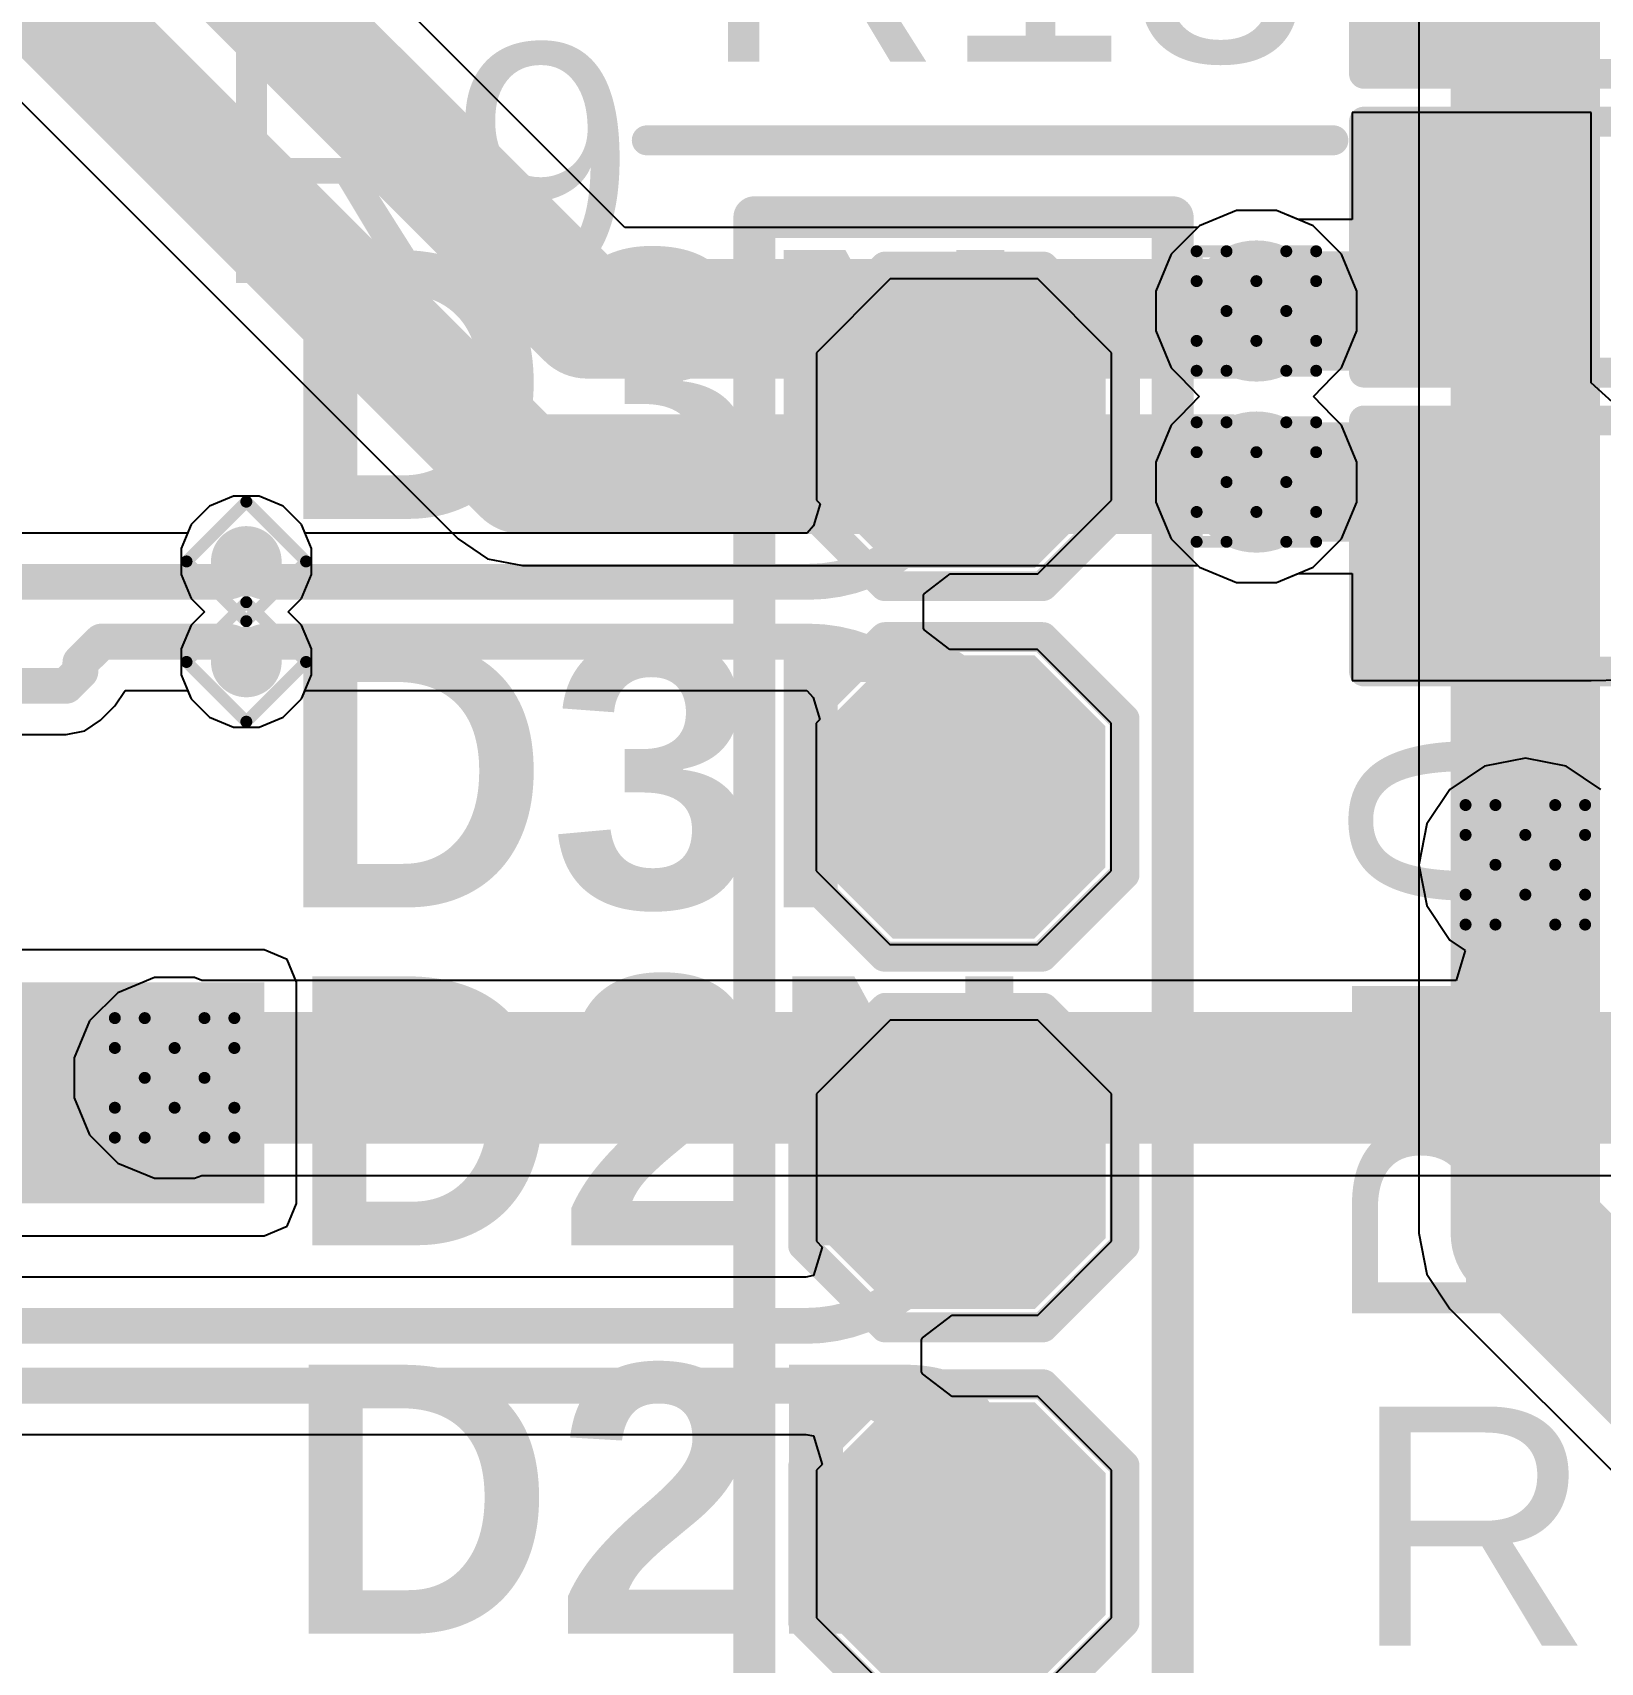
# Model space of a CAD drawing. Header units: inches. Extents: x -0.2 to 17.4, y -0.2 to 2.6.
# Drawn here: x 1.3772 to 1.6396, y 0.2752 to 0.5479 of the extents above; entities that cross this region are included whole.
import ezdxf

# ---------------------------------------------------------------- set-up
doc = ezdxf.new("R2010")
doc.units = ezdxf.units.IN
doc.header["$MEASUREMENT"] = 0
for name, color, linetype in [('Bottom Layer', 5, 'Continuous'), ('Drill Drawing', 1, 'Continuous'), ('Top Layer', 1, 'Continuous'), ('Top Overlay', 2, 'Continuous'), ('Top Paste', 8, 'Continuous'), ('Top Solder', 216, 'Continuous'), ('Via Holes', 16, 'Continuous')]:
    doc.layers.add(name, color=color, linetype=linetype)
doc.styles.add('Arial', font='', dxfattribs={"height": 0.2})
doc.styles.add('Arial_Bold', font='', dxfattribs={"height": 0.2})
doc.styles.get('Arial').set_extended_font_data('Arial')
doc.styles.get('Arial_Bold').set_extended_font_data('Arial', bold=True)

# ---------------------------------------------------------------- blocks, each defined once
blk = doc.blocks.new('R___0603_12')
at = {"layer": 'Top Layer'}
for points in [[(-0.015, 0.0175), (-0.015, -0.0175), (-0.045, -0.0175), (-0.045, 0.0175)], [(0.045, 0.0175), (0.045, -0.0175), (0.015, -0.0175), (0.015, 0.0175)]]:
    blk.add_hatch(color=1, dxfattribs=at).paths.add_polyline_path(points)
at = {"layer": 'Top Paste'}
for points in [[(-0.015, 0.0175), (-0.015, -0.0175), (-0.045, -0.0175), (-0.045, 0.0175)], [(0.045, 0.0175), (0.045, -0.0175), (0.015, -0.0175), (0.015, 0.0175)]]:
    blk.add_hatch(color=8, dxfattribs=at).paths.add_polyline_path(points)
at = {"layer": 'Top Solder'}
for points in [[(-0.011, 0.0215), (-0.011, -0.0215), (-0.049, -0.0215), (-0.049, 0.0215)], [(0.049, 0.0215), (0.049, -0.0215), (0.011, -0.0215), (0.011, 0.0215)]]:
    blk.add_hatch(color=216, dxfattribs=at).paths.add_polyline_path(points)
at = {"layer": 'Top Overlay', "const_width": 0.005}
for points in [[(-0.048, 0.021), (-0.048, -0.021)], [(0.048, 0.021), (-0.048, 0.021)], [(0.048, 0.021), (0.048, -0.021)], [(0.048, -0.021), (-0.048, -0.021)]]:
    blk.add_lwpolyline(points, dxfattribs=at)
at = {"layer": 'Top Overlay', "const_width": 0.0025}
for points in [[(-0.04925, 0.021, 1), (-0.04675, 0.021, 1)], [(-0.04925, 0.021, 1), (-0.04675, 0.021, 1)], [(0.04675, 0.021, 1), (0.04925, 0.021, 1)], [(0.04675, 0.021, 1), (0.04925, 0.021, 1)], [(-0.04925, -0.021, 1), (-0.04675, -0.021, 1)], [(-0.04925, -0.021, 1), (-0.04675, -0.021, 1)], [(0.04675, -0.021, 1), (0.04925, -0.021, 1)], [(0.04675, -0.021, 1), (0.04925, -0.021, 1)]]:
    blk.add_lwpolyline(points, format="xyb", close=True, dxfattribs=at)
blk = doc.blocks.new('R___0603_14')
at = {"layer": 'Top Layer'}
for points in [[(-0.015, 0.0175), (-0.015, -0.0175), (-0.045, -0.0175), (-0.045, 0.0175)], [(0.045, 0.0175), (0.045, -0.0175), (0.015, -0.0175), (0.015, 0.0175)]]:
    blk.add_hatch(color=1, dxfattribs=at).paths.add_polyline_path(points)
at = {"layer": 'Top Paste'}
for points in [[(-0.015, 0.0175), (-0.015, -0.0175), (-0.045, -0.0175), (-0.045, 0.0175)], [(0.045, 0.0175), (0.045, -0.0175), (0.015, -0.0175), (0.015, 0.0175)]]:
    blk.add_hatch(color=8, dxfattribs=at).paths.add_polyline_path(points)
at = {"layer": 'Top Solder'}
for points in [[(-0.011, 0.0215), (-0.011, -0.0215), (-0.049, -0.0215), (-0.049, 0.0215)], [(0.049, 0.0215), (0.049, -0.0215), (0.011, -0.0215), (0.011, 0.0215)]]:
    blk.add_hatch(color=216, dxfattribs=at).paths.add_polyline_path(points)
at = {"layer": 'Top Overlay', "const_width": 0.005}
for points in [[(0.048, 0.021), (-0.048, 0.021)], [(-0.048, 0.021), (-0.048, -0.021)], [(0.048, 0.021), (0.048, -0.021)], [(0.048, -0.021), (-0.048, -0.021)]]:
    blk.add_lwpolyline(points, dxfattribs=at)
at = {"layer": 'Top Overlay', "const_width": 0.0025}
for points in [[(-0.04925, 0.021, 1), (-0.04675, 0.021, 1)], [(-0.04925, 0.021, 1), (-0.04675, 0.021, 1)], [(0.04675, 0.021, 1), (0.04925, 0.021, 1)], [(0.04675, 0.021, 1), (0.04925, 0.021, 1)], [(-0.04925, -0.021, 1), (-0.04675, -0.021, 1)], [(-0.04925, -0.021, 1), (-0.04675, -0.021, 1)], [(0.04675, -0.021, 1), (0.04925, -0.021, 1)], [(0.04675, -0.021, 1), (0.04925, -0.021, 1)]]:
    blk.add_lwpolyline(points, format="xyb", close=True, dxfattribs=at)
blk = doc.blocks.new('R___0603_15')
at = {"layer": 'Top Layer'}
for points in [[(-0.015, 0.0175), (-0.015, -0.0175), (-0.045, -0.0175), (-0.045, 0.0175)], [(0.045, 0.0175), (0.045, -0.0175), (0.015, -0.0175), (0.015, 0.0175)]]:
    blk.add_hatch(color=1, dxfattribs=at).paths.add_polyline_path(points)
at = {"layer": 'Top Paste'}
for points in [[(-0.015, 0.0175), (-0.015, -0.0175), (-0.045, -0.0175), (-0.045, 0.0175)], [(0.045, 0.0175), (0.045, -0.0175), (0.015, -0.0175), (0.015, 0.0175)]]:
    blk.add_hatch(color=8, dxfattribs=at).paths.add_polyline_path(points)
at = {"layer": 'Top Solder'}
for points in [[(-0.011, 0.0215), (-0.011, -0.0215), (-0.049, -0.0215), (-0.049, 0.0215)], [(0.049, 0.0215), (0.049, -0.0215), (0.011, -0.0215), (0.011, 0.0215)]]:
    blk.add_hatch(color=216, dxfattribs=at).paths.add_polyline_path(points)
at = {"layer": 'Top Overlay', "const_width": 0.005}
for points in [[(-0.048, 0.021), (-0.048, -0.021)], [(0.048, 0.021), (-0.048, 0.021)], [(0.048, 0.021), (0.048, -0.021)], [(0.048, -0.021), (-0.048, -0.021)]]:
    blk.add_lwpolyline(points, dxfattribs=at)
at = {"layer": 'Top Overlay', "const_width": 0.0025}
for points in [[(-0.04925, 0.021, 1), (-0.04675, 0.021, 1)], [(-0.04925, 0.021, 1), (-0.04675, 0.021, 1)], [(0.04675, 0.021, 1), (0.04925, 0.021, 1)], [(0.04675, 0.021, 1), (0.04925, 0.021, 1)], [(-0.04925, -0.021, 1), (-0.04675, -0.021, 1)], [(-0.04925, -0.021, 1), (-0.04675, -0.021, 1)], [(0.04675, -0.021, 1), (0.04925, -0.021, 1)], [(0.04675, -0.021, 1), (0.04925, -0.021, 1)]]:
    blk.add_lwpolyline(points, format="xyb", close=True, dxfattribs=at)
blk = doc.blocks.new('T____________0_5___61')
at = {"layer": 'Top Layer'}
blk.add_hatch(color=1, dxfattribs=at).paths.add_polyline_path([(0.00984, 0.01969), (-0.00984, 0.01969), (-0.01969, 0.00984), (-0.01969, -0.00984), (-0.00984, -0.01969), (0.00984, -0.01969), (0.01969, -0.00984), (0.01969, 0.00984)])
at = {"layer": 'Top Paste'}
blk.add_hatch(color=8, dxfattribs=at).paths.add_polyline_path([(0.00984, 0.01969), (-0.00984, 0.01969), (-0.01969, 0.00984), (-0.01969, -0.00984), (-0.00984, -0.01969), (0.00984, -0.01969), (0.01969, -0.00984), (0.01969, 0.00984)])
at = {"layer": 'Top Solder'}
blk.add_hatch(color=216, dxfattribs=at).paths.add_polyline_path([(0.01184, 0.02369), (-0.01184, 0.02369), (-0.02369, 0.01184), (-0.02369, -0.01184), (-0.01184, -0.02369), (0.01184, -0.02369), (0.02369, -0.01184), (0.02369, 0.01184)])
at = {"layer": 'Top Overlay', "const_width": 0.005}
for points in [[(-0.02684, 0.01312), (-0.01321, 0.02675)], [(-0.01321, 0.02675), (0.01325, 0.02675)], [(0.01325, 0.02675), (0.02692, 0.01308)], [(-0.02684, -0.01316), (-0.02684, 0.01312)], [(0.02692, -0.01299), (0.02692, 0.01308)], [(-0.02684, -0.01316), (-0.01328, -0.02672)], [(0.01318, -0.02672), (0.02692, -0.01299)], [(-0.01328, -0.02672), (0.01318, -0.02672)]]:
    blk.add_lwpolyline(points, dxfattribs=at)
at = {"layer": 'Top Overlay', "const_width": 0.0025}
for points in [[(-0.01446, 0.02675, 1), (-0.01196, 0.02675, 1)], [(-0.01446, 0.02675, 1), (-0.01196, 0.02675, 1)], [(0.012, 0.02675, 1), (0.0145, 0.02675, 1)], [(0.012, 0.02675, 1), (0.0145, 0.02675, 1)], [(-0.02809, 0.01312, 1), (-0.02559, 0.01312, 1)], [(-0.02809, 0.01312, 1), (-0.02559, 0.01312, 1)], [(0.02567, 0.01308, 1), (0.02817, 0.01308, 1)], [(0.02567, 0.01308, 1), (0.02817, 0.01308, 1)], [(-0.02809, -0.01316, 1), (-0.02559, -0.01316, 1)], [(-0.02809, -0.01316, 1), (-0.02559, -0.01316, 1)], [(0.02567, -0.01299, 1), (0.02817, -0.01299, 1)], [(0.02567, -0.01299, 1), (0.02817, -0.01299, 1)], [(-0.01453, -0.02672, 1), (-0.01203, -0.02672, 1)], [(-0.01453, -0.02672, 1), (-0.01203, -0.02672, 1)], [(0.01193, -0.02672, 1), (0.01443, -0.02672, 1)], [(0.01193, -0.02672, 1), (0.01443, -0.02672, 1)]]:
    blk.add_lwpolyline(points, format="xyb", close=True, dxfattribs=at)
blk = doc.blocks.new('T____________0_5___62')
at = {"layer": 'Top Layer'}
blk.add_hatch(color=1, dxfattribs=at).paths.add_polyline_path([(0.00984, 0.01969), (-0.00984, 0.01969), (-0.01969, 0.00984), (-0.01969, -0.00984), (-0.00984, -0.01969), (0.00984, -0.01969), (0.01969, -0.00984), (0.01969, 0.00984)])
at = {"layer": 'Top Paste'}
blk.add_hatch(color=8, dxfattribs=at).paths.add_polyline_path([(0.00984, 0.01969), (-0.00984, 0.01969), (-0.01969, 0.00984), (-0.01969, -0.00984), (-0.00984, -0.01969), (0.00984, -0.01969), (0.01969, -0.00984), (0.01969, 0.00984)])
at = {"layer": 'Top Solder'}
blk.add_hatch(color=216, dxfattribs=at).paths.add_polyline_path([(0.01184, 0.02369), (-0.01184, 0.02369), (-0.02369, 0.01184), (-0.02369, -0.01184), (-0.01184, -0.02369), (0.01184, -0.02369), (0.02369, -0.01184), (0.02369, 0.01184)])
at = {"layer": 'Top Overlay', "const_width": 0.005}
for points in [[(-0.02684, 0.01312), (-0.01321, 0.02675)], [(-0.01321, 0.02675), (0.01325, 0.02675)], [(0.01325, 0.02675), (0.02692, 0.01308)], [(-0.02684, -0.01316), (-0.02684, 0.01312)], [(0.02692, -0.01299), (0.02692, 0.01308)], [(-0.02684, -0.01316), (-0.01328, -0.02672)], [(0.01318, -0.02672), (0.02692, -0.01299)], [(-0.01328, -0.02672), (0.01318, -0.02672)]]:
    blk.add_lwpolyline(points, dxfattribs=at)
at = {"layer": 'Top Overlay', "const_width": 0.0025}
for points in [[(-0.01446, 0.02675, 1), (-0.01196, 0.02675, 1)], [(-0.01446, 0.02675, 1), (-0.01196, 0.02675, 1)], [(0.012, 0.02675, 1), (0.0145, 0.02675, 1)], [(0.012, 0.02675, 1), (0.0145, 0.02675, 1)], [(-0.02809, 0.01312, 1), (-0.02559, 0.01312, 1)], [(-0.02809, 0.01312, 1), (-0.02559, 0.01312, 1)], [(0.02567, 0.01308, 1), (0.02817, 0.01308, 1)], [(0.02567, 0.01308, 1), (0.02817, 0.01308, 1)], [(-0.02809, -0.01316, 1), (-0.02559, -0.01316, 1)], [(-0.02809, -0.01316, 1), (-0.02559, -0.01316, 1)], [(0.02567, -0.01299, 1), (0.02817, -0.01299, 1)], [(0.02567, -0.01299, 1), (0.02817, -0.01299, 1)], [(-0.01453, -0.02672, 1), (-0.01203, -0.02672, 1)], [(-0.01453, -0.02672, 1), (-0.01203, -0.02672, 1)], [(0.01193, -0.02672, 1), (0.01443, -0.02672, 1)], [(0.01193, -0.02672, 1), (0.01443, -0.02672, 1)]]:
    blk.add_lwpolyline(points, format="xyb", close=True, dxfattribs=at)
blk = doc.blocks.new('T____________0_5___63')
at = {"layer": 'Top Layer'}
blk.add_hatch(color=1, dxfattribs=at).paths.add_polyline_path([(0.00984, 0.01969), (-0.00984, 0.01969), (-0.01969, 0.00984), (-0.01969, -0.00984), (-0.00984, -0.01969), (0.00984, -0.01969), (0.01969, -0.00984), (0.01969, 0.00984)])
at = {"layer": 'Top Paste'}
blk.add_hatch(color=8, dxfattribs=at).paths.add_polyline_path([(0.00984, 0.01969), (-0.00984, 0.01969), (-0.01969, 0.00984), (-0.01969, -0.00984), (-0.00984, -0.01969), (0.00984, -0.01969), (0.01969, -0.00984), (0.01969, 0.00984)])
at = {"layer": 'Top Solder'}
blk.add_hatch(color=216, dxfattribs=at).paths.add_polyline_path([(0.01184, 0.02369), (-0.01184, 0.02369), (-0.02369, 0.01184), (-0.02369, -0.01184), (-0.01184, -0.02369), (0.01184, -0.02369), (0.02369, -0.01184), (0.02369, 0.01184)])
at = {"layer": 'Top Overlay', "const_width": 0.005}
for points in [[(-0.01321, 0.02675), (-0.02684, 0.01312)], [(0.01325, 0.02675), (-0.01321, 0.02675)], [(0.02692, 0.01308), (0.01325, 0.02675)], [(-0.02684, 0.01312), (-0.02684, -0.01316)], [(0.02692, 0.01308), (0.02692, -0.01299)], [(-0.01328, -0.02672), (-0.02684, -0.01316)], [(0.02692, -0.01299), (0.01318, -0.02672)], [(0.01318, -0.02672), (-0.01328, -0.02672)]]:
    blk.add_lwpolyline(points, dxfattribs=at)
at = {"layer": 'Top Overlay', "const_width": 0.0025}
for points in [[(-0.01446, 0.02675, 1), (-0.01196, 0.02675, 1)], [(-0.01446, 0.02675, 1), (-0.01196, 0.02675, 1)], [(0.012, 0.02675, 1), (0.0145, 0.02675, 1)], [(0.012, 0.02675, 1), (0.0145, 0.02675, 1)], [(-0.02809, 0.01312, 1), (-0.02559, 0.01312, 1)], [(-0.02809, 0.01312, 1), (-0.02559, 0.01312, 1)], [(0.02567, 0.01308, 1), (0.02817, 0.01308, 1)], [(0.02567, 0.01308, 1), (0.02817, 0.01308, 1)], [(-0.02809, -0.01316, 1), (-0.02559, -0.01316, 1)], [(-0.02809, -0.01316, 1), (-0.02559, -0.01316, 1)], [(0.02567, -0.01299, 1), (0.02817, -0.01299, 1)], [(0.02567, -0.01299, 1), (0.02817, -0.01299, 1)], [(-0.01453, -0.02672, 1), (-0.01203, -0.02672, 1)], [(-0.01453, -0.02672, 1), (-0.01203, -0.02672, 1)], [(0.01193, -0.02672, 1), (0.01443, -0.02672, 1)], [(0.01193, -0.02672, 1), (0.01443, -0.02672, 1)]]:
    blk.add_lwpolyline(points, format="xyb", close=True, dxfattribs=at)
blk = doc.blocks.new('T____________0_5___64')
at = {"layer": 'Top Layer'}
blk.add_hatch(color=1, dxfattribs=at).paths.add_polyline_path([(0.00984, 0.01969), (-0.00984, 0.01969), (-0.01969, 0.00984), (-0.01969, -0.00984), (-0.00984, -0.01969), (0.00984, -0.01969), (0.01969, -0.00984), (0.01969, 0.00984)])
at = {"layer": 'Top Paste'}
blk.add_hatch(color=8, dxfattribs=at).paths.add_polyline_path([(0.00984, 0.01969), (-0.00984, 0.01969), (-0.01969, 0.00984), (-0.01969, -0.00984), (-0.00984, -0.01969), (0.00984, -0.01969), (0.01969, -0.00984), (0.01969, 0.00984)])
at = {"layer": 'Top Solder'}
blk.add_hatch(color=216, dxfattribs=at).paths.add_polyline_path([(0.01184, 0.02369), (-0.01184, 0.02369), (-0.02369, 0.01184), (-0.02369, -0.01184), (-0.01184, -0.02369), (0.01184, -0.02369), (0.02369, -0.01184), (0.02369, 0.01184)])
at = {"layer": 'Top Overlay', "const_width": 0.005}
for points in [[(-0.01321, 0.02675), (-0.02684, 0.01312)], [(0.01325, 0.02675), (-0.01321, 0.02675)], [(0.02692, 0.01308), (0.01325, 0.02675)], [(-0.02684, 0.01312), (-0.02684, -0.01316)], [(0.02692, 0.01308), (0.02692, -0.01299)], [(-0.01328, -0.02672), (-0.02684, -0.01316)], [(0.02692, -0.01299), (0.01318, -0.02672)], [(0.01318, -0.02672), (-0.01328, -0.02672)]]:
    blk.add_lwpolyline(points, dxfattribs=at)
at = {"layer": 'Top Overlay', "const_width": 0.0025}
for points in [[(-0.01446, 0.02675, 1), (-0.01196, 0.02675, 1)], [(-0.01446, 0.02675, 1), (-0.01196, 0.02675, 1)], [(0.012, 0.02675, 1), (0.0145, 0.02675, 1)], [(0.012, 0.02675, 1), (0.0145, 0.02675, 1)], [(-0.02809, 0.01312, 1), (-0.02559, 0.01312, 1)], [(-0.02809, 0.01312, 1), (-0.02559, 0.01312, 1)], [(0.02567, 0.01308, 1), (0.02817, 0.01308, 1)], [(0.02567, 0.01308, 1), (0.02817, 0.01308, 1)], [(-0.02809, -0.01316, 1), (-0.02559, -0.01316, 1)], [(-0.02809, -0.01316, 1), (-0.02559, -0.01316, 1)], [(0.02567, -0.01299, 1), (0.02817, -0.01299, 1)], [(0.02567, -0.01299, 1), (0.02817, -0.01299, 1)], [(-0.01453, -0.02672, 1), (-0.01203, -0.02672, 1)], [(-0.01453, -0.02672, 1), (-0.01203, -0.02672, 1)], [(0.01193, -0.02672, 1), (0.01443, -0.02672, 1)], [(0.01193, -0.02672, 1), (0.01443, -0.02672, 1)]]:
    blk.add_lwpolyline(points, format="xyb", close=True, dxfattribs=at)

msp = doc.modelspace()

# ---------------------------------------------------------------- hatches: boundary and pattern name
at = {"layer": 'Bottom Layer'}
h = msp.add_hatch(color=5, dxfattribs=at)
edge = h.paths.add_edge_path()
edge.add_arc((1.582, 0.50131), 0.01181, 0, 360)
h = msp.add_hatch(color=5, dxfattribs=at)
edge = h.paths.add_edge_path()
edge.add_arc((1.582, 0.47269), 0.01181, 0, 360)
h = msp.add_hatch(color=5, dxfattribs=at)
edge = h.paths.add_edge_path()
edge.add_arc((1.413, 0.45941), 0.00591, 0, 360)
h = msp.add_hatch(color=5, dxfattribs=at)
edge = h.paths.add_edge_path()
edge.add_arc((1.413, 0.44259), 0.00591, 0, 360)
h = msp.add_hatch(color=5, dxfattribs=at)
edge = h.paths.add_edge_path()
edge.add_arc((1.627, 0.40865), 0.01181, 0, 360)
h = msp.add_hatch(color=5, dxfattribs=at)
edge = h.paths.add_edge_path()
edge.add_arc((1.401, 0.373), 0.01181, 0, 360)
at = {"layer": 'Top Layer'}
h = msp.add_hatch(color=1, dxfattribs=at)
edge = h.paths.add_edge_path()
edge.add_arc((1.582, 0.50131), 0.01181, 0, 360)
h = msp.add_hatch(color=1, dxfattribs=at)
edge = h.paths.add_edge_path()
edge.add_arc((1.582, 0.47269), 0.01181, 0, 360)
h = msp.add_hatch(color=1, dxfattribs=at)
edge = h.paths.add_edge_path()
edge.add_arc((1.413, 0.45941), 0.00591, 0, 360)
h = msp.add_hatch(color=1, dxfattribs=at)
edge = h.paths.add_edge_path()
edge.add_arc((1.413, 0.44259), 0.00591, 0, 360)
h = msp.add_hatch(color=1, dxfattribs=at)
edge = h.paths.add_edge_path()
edge.add_arc((1.627, 0.40865), 0.01181, 0, 360)
msp.add_hatch(color=1, dxfattribs=at).paths.add_polyline_path([(1.235, 0.352), (1.416, 0.352), (1.416, 0.389), (1.235, 0.389)])
h = msp.add_hatch(color=1, dxfattribs=at)
edge = h.paths.add_edge_path()
edge.add_arc((1.401, 0.373), 0.01181, 0, 360)
at = {"layer": 'Via Holes'}
h = msp.add_hatch(color=7, dxfattribs=at)
edge = h.paths.add_edge_path()
edge.add_arc((1.582, 0.50131), 0.00591, 0, 360)
h = msp.add_hatch(color=7, dxfattribs=at)
edge = h.paths.add_edge_path()
edge.add_arc((1.582, 0.47269), 0.00591, 0, 360)
h = msp.add_hatch(color=7, dxfattribs=at)
edge = h.paths.add_edge_path()
edge.add_arc((1.413, 0.45941), 0.00394, 0, 360)
h = msp.add_hatch(color=7, dxfattribs=at)
edge = h.paths.add_edge_path()
edge.add_arc((1.413, 0.44259), 0.00394, 0, 360)
h = msp.add_hatch(color=7, dxfattribs=at)
edge = h.paths.add_edge_path()
edge.add_arc((1.627, 0.40865), 0.00591, 0, 360)
h = msp.add_hatch(color=7, dxfattribs=at)
edge = h.paths.add_edge_path()
edge.add_arc((1.401, 0.373), 0.00591, 0, 360)

# ---------------------------------------------------------------- linework, layer by layer
at = {"layer": 'Bottom Layer'}
for p, q in [((1.47633, 0.51529), (1.13881, 0.85281)), ((1.2448, 0.6668), (1.44842, 0.46319)), ((1.60916, 0.56361), (1.60916, 0.40865)), ((1.57248, 0.51556), (1.57221, 0.51529)), ((1.57866, 0.51812), (1.57248, 0.51556)), ((1.58534, 0.51812), (1.57866, 0.51812)), ((1.59152, 0.51556), (1.58534, 0.51812)), ((1.59625, 0.51083), (1.59152, 0.51556)), ((1.57221, 0.51529), (1.47633, 0.51529)), ((1.59881, 0.50465), (1.59625, 0.51083)), ((1.59881, 0.49797), (1.59881, 0.50465)), ((1.59625, 0.49179), (1.59881, 0.49797)), ((1.59473, 0.49027), (1.59625, 0.49179)), ((1.59158, 0.487), (1.59473, 0.49027)), ((1.59473, 0.48373), (1.59158, 0.487)), ((1.59625, 0.48221), (1.59473, 0.48373)), ((1.59881, 0.47603), (1.59625, 0.48221)), ((1.59881, 0.46935), (1.59881, 0.47603)), ((1.41083, 0.47031), (1.40682, 0.46865)), ((1.41517, 0.47031), (1.41083, 0.47031)), ((1.41918, 0.46865), (1.41517, 0.47031)), ((1.59625, 0.46317), (1.59881, 0.46935)), ((1.40682, 0.46865), (1.40375, 0.46558)), ((1.42225, 0.46558), (1.41918, 0.46865)), ((1.40316, 0.46416), (1.356, 0.46416)), ((1.40375, 0.46558), (1.40316, 0.46416)), ((1.42391, 0.46157), (1.42225, 0.46558)), ((1.42391, 0.45724), (1.42391, 0.46157)), ((1.44842, 0.46319), (1.45338, 0.45987)), ((1.59152, 0.45844), (1.59625, 0.46317)), ((1.45338, 0.45987), (1.45923, 0.45871)), ((1.45923, 0.45871), (1.57221, 0.45871)), ((1.57221, 0.45871), (1.57248, 0.45844)), ((1.57248, 0.45844), (1.57866, 0.45588)), ((1.58534, 0.45588), (1.59152, 0.45844)), ((1.42225, 0.45323), (1.42391, 0.45724)), ((1.57866, 0.45588), (1.58534, 0.45588)), ((1.42002, 0.451), (1.42225, 0.45323)), ((1.42225, 0.44877), (1.42002, 0.451)), ((1.42391, 0.44476), (1.42225, 0.44877)), ((1.42391, 0.44043), (1.42391, 0.44476)), ((1.42225, 0.43642), (1.42391, 0.44043)), ((1.39101, 0.43523), (1.39275, 0.43784)), ((1.39275, 0.43784), (1.40316, 0.43784)), ((1.40316, 0.43784), (1.40375, 0.43642)), ((1.40375, 0.43642), (1.40682, 0.43335)), ((1.41918, 0.43335), (1.42225, 0.43642)), ((1.38861, 0.43283), (1.39101, 0.43523)), ((1.39101, 0.43523), (1.39101, 0.43523)), ((1.38284, 0.43045), (1.38596, 0.43107)), ((1.38596, 0.43107), (1.38861, 0.43283)), ((1.40682, 0.43335), (1.41083, 0.43169)), ((1.41083, 0.43169), (1.41517, 0.43169)), ((1.41517, 0.43169), (1.41918, 0.43335)), ((1.37164, 0.43045), (1.38284, 0.43045)), ((1.38284, 0.43045), (1.38284, 0.43045)), ((1.60916, 0.40865), (1.61052, 0.40182)), ((1.61052, 0.40182), (1.61438, 0.39603)), ((1.61438, 0.39603), (1.61695, 0.39431)), ((1.61695, 0.39431), (1.61544, 0.38931)), ((1.39148, 0.38725), (1.38675, 0.38252)), ((1.39766, 0.38981), (1.39148, 0.38725)), ((1.40434, 0.38981), (1.39766, 0.38981)), ((1.40554, 0.38931), (1.40434, 0.38981)), ((1.61544, 0.38931), (1.40554, 0.38931)), ((1.38675, 0.38252), (1.38419, 0.37634)), ((1.38419, 0.37634), (1.38419, 0.36966)), ((1.38419, 0.36966), (1.38675, 0.36348)), ((1.38675, 0.36348), (1.39148, 0.35875)), ((1.39148, 0.35875), (1.39766, 0.35619)), ((1.39766, 0.35619), (1.40434, 0.35619)), ((1.40434, 0.35619), (1.40554, 0.35669)), ((1.40554, 0.35669), (1.684, 0.35669))]:
    msp.add_line(p, q, dxfattribs=at)
for points, const_width in [([(1.128, 0.842), (1.47, 0.5)], 0.02), ([(1.25562, 0.67762), (1.45923, 0.474)], 0.02), ([(1.627, 0.40865), (1.627, 0.571)], 0.025), ([(1.47, 0.5), (1.58069, 0.5)], 0.02), ([(1.58069, 0.5), (1.582, 0.50131)], 0.02), ([(1.45923, 0.474), (1.57813, 0.474)], 0.02), ([(1.57813, 0.474), (1.57944, 0.47269)], 0.02), ([(1.57944, 0.47269), (1.582, 0.47269)], 0.02), ([(1.356, 0.456), (1.40959, 0.456)], 0.006), ([(1.38524, 0.44249), (1.38876, 0.446)], 0.006), ([(1.38876, 0.446), (1.39176, 0.446)], 0.006), ([(1.39176, 0.446), (1.40959, 0.446)], 0.006), ([(1.38524, 0.441), (1.38524, 0.44249)], 0.006), ([(1.38284, 0.4386), (1.38524, 0.441)], 0.006), ([(1.37164, 0.4386), (1.38284, 0.4386)], 0.006), ([(1.40144, 0.373), (1.684, 0.373)], 0.022)]:
    msp.add_lwpolyline(points, dxfattribs=dict(at, const_width=const_width))
for points, const_width in [([(1.465, 0.5, 1), (1.475, 0.5, 1)], 0.01), ([(1.465, 0.5, 1), (1.475, 0.5, 1)], 0.01), ([(1.57569, 0.5, 1), (1.58569, 0.5, 1)], 0.01), ([(1.57569, 0.5, 1), (1.58569, 0.5, 1)], 0.01), ([(1.577, 0.50131, 1), (1.587, 0.50131, 1)], 0.01), ([(1.45423, 0.474, 1), (1.46423, 0.474, 1)], 0.01), ([(1.45423, 0.474, 1), (1.46423, 0.474, 1)], 0.01), ([(1.57313, 0.474, 1), (1.58313, 0.474, 1)], 0.01), ([(1.57313, 0.474, 1), (1.58313, 0.474, 1)], 0.01), ([(1.57444, 0.47269, 1), (1.58444, 0.47269, 1)], 0.01), ([(1.57444, 0.47269, 1), (1.58444, 0.47269, 1)], 0.01), ([(1.577, 0.47269, 1), (1.587, 0.47269, 1)], 0.01), ([(1.4115, 0.45941, 1), (1.4145, 0.45941, 1)], 0.003), ([(1.40809, 0.456, 1), (1.41109, 0.456, 1)], 0.003), ([(1.40809, 0.456, 1), (1.41109, 0.456, 1)], 0.003), ([(1.38726, 0.446, 1), (1.39026, 0.446, 1)], 0.003), ([(1.38726, 0.446, 1), (1.39026, 0.446, 1)], 0.003), ([(1.39026, 0.446, 1), (1.39326, 0.446, 1)], 0.003), ([(1.39026, 0.446, 1), (1.39326, 0.446, 1)], 0.003), ([(1.40809, 0.446, 1), (1.41109, 0.446, 1)], 0.003), ([(1.40809, 0.446, 1), (1.41109, 0.446, 1)], 0.003), ([(1.38374, 0.44249, 1), (1.38674, 0.44249, 1)], 0.003), ([(1.38374, 0.44249, 1), (1.38674, 0.44249, 1)], 0.003), ([(1.4115, 0.44259, 1), (1.4145, 0.44259, 1)], 0.003), ([(1.38374, 0.441, 1), (1.38674, 0.441, 1)], 0.003), ([(1.38374, 0.441, 1), (1.38674, 0.441, 1)], 0.003), ([(1.38134, 0.4386, 1), (1.38434, 0.4386, 1)], 0.003), ([(1.38134, 0.4386, 1), (1.38434, 0.4386, 1)], 0.003), ([(1.62075, 0.40865, 1), (1.63325, 0.40865, 1)], 0.0125), ([(1.39594, 0.373, 1), (1.40694, 0.373, 1)], 0.011)]:
    msp.add_lwpolyline(points, format="xyb", close=True, dxfattribs=dict(at, const_width=const_width))
at = {"layer": 'Bottom Layer', "const_width": 0.006}
for points in [[(1.413, 0.45941, -0.414214), (1.40959, 0.456)], [(1.40959, 0.446, -0.414214), (1.413, 0.44259)]]:
    msp.add_lwpolyline(points, format="xyb", dxfattribs=at)
at = {"layer": 'Drill Drawing', "const_width": 0.002}
for points in [[(1.572, 0.50631), (1.572, 0.51131)], [(1.572, 0.51131), (1.577, 0.51131)], [(1.577, 0.51131), (1.582, 0.50631)], [(1.582, 0.50631), (1.587, 0.51131)], [(1.587, 0.51131), (1.592, 0.51131)], [(1.592, 0.50631), (1.592, 0.51131)], [(1.572, 0.50631), (1.577, 0.50131)], [(1.587, 0.50131), (1.592, 0.50631)], [(1.572, 0.49631), (1.577, 0.50131)], [(1.587, 0.50131), (1.592, 0.49631)], [(1.572, 0.49131), (1.572, 0.49631)], [(1.577, 0.49131), (1.582, 0.49631)], [(1.582, 0.49631), (1.587, 0.49131)], [(1.592, 0.49131), (1.592, 0.49631)], [(1.572, 0.49131), (1.577, 0.49131)], [(1.587, 0.49131), (1.592, 0.49131)], [(1.572, 0.47769), (1.572, 0.48269)], [(1.572, 0.48269), (1.577, 0.48269)], [(1.577, 0.48269), (1.582, 0.47769)], [(1.582, 0.47769), (1.587, 0.48269)], [(1.587, 0.48269), (1.592, 0.48269)], [(1.592, 0.47769), (1.592, 0.48269)], [(1.572, 0.47769), (1.577, 0.47269)], [(1.587, 0.47269), (1.592, 0.47769)], [(1.572, 0.46769), (1.577, 0.47269)], [(1.587, 0.47269), (1.592, 0.46769)], [(1.403, 0.45941), (1.413, 0.46941)], [(1.413, 0.46941), (1.423, 0.45941)], [(1.572, 0.46269), (1.572, 0.46769)], [(1.577, 0.46269), (1.582, 0.46769)], [(1.582, 0.46769), (1.587, 0.46269)], [(1.592, 0.46269), (1.592, 0.46769)], [(1.572, 0.46269), (1.577, 0.46269)], [(1.587, 0.46269), (1.592, 0.46269)], [(1.403, 0.45941), (1.413, 0.44941)], [(1.413, 0.44941), (1.423, 0.45941)], [(1.403, 0.44259), (1.413, 0.45259)], [(1.413, 0.45259), (1.423, 0.44259)], [(1.403, 0.44259), (1.413, 0.43259)], [(1.413, 0.43259), (1.423, 0.44259)], [(1.617, 0.41365), (1.617, 0.41865)], [(1.617, 0.41865), (1.622, 0.41865)], [(1.622, 0.41865), (1.627, 0.41365)], [(1.627, 0.41365), (1.632, 0.41865)], [(1.632, 0.41865), (1.637, 0.41865)], [(1.637, 0.41365), (1.637, 0.41865)], [(1.617, 0.41365), (1.622, 0.40865)], [(1.632, 0.40865), (1.637, 0.41365)], [(1.617, 0.40365), (1.622, 0.40865)], [(1.632, 0.40865), (1.637, 0.40365)], [(1.617, 0.39865), (1.617, 0.40365)], [(1.622, 0.39865), (1.627, 0.40365)], [(1.627, 0.40365), (1.632, 0.39865)], [(1.637, 0.39865), (1.637, 0.40365)], [(1.617, 0.39865), (1.622, 0.39865)], [(1.632, 0.39865), (1.637, 0.39865)], [(1.391, 0.378), (1.391, 0.383)], [(1.391, 0.383), (1.396, 0.383)], [(1.396, 0.383), (1.401, 0.378)], [(1.401, 0.378), (1.406, 0.383)], [(1.406, 0.383), (1.411, 0.383)], [(1.411, 0.378), (1.411, 0.383)], [(1.391, 0.378), (1.396, 0.373)], [(1.406, 0.373), (1.411, 0.378)], [(1.391, 0.368), (1.396, 0.373)], [(1.406, 0.373), (1.411, 0.368)], [(1.391, 0.363), (1.391, 0.368)], [(1.396, 0.363), (1.401, 0.368)], [(1.401, 0.368), (1.406, 0.363)], [(1.411, 0.363), (1.411, 0.368)], [(1.391, 0.363), (1.396, 0.363)], [(1.406, 0.363), (1.411, 0.363)]]:
    msp.add_lwpolyline(points, dxfattribs=at)
at = {"layer": 'Drill Drawing', "const_width": 0.001}
for points in [[(1.5715, 0.51131, 1), (1.5725, 0.51131, 1)], [(1.5715, 0.51131, 1), (1.5725, 0.51131, 1)], [(1.5765, 0.51131, 1), (1.5775, 0.51131, 1)], [(1.5765, 0.51131, 1), (1.5775, 0.51131, 1)], [(1.5865, 0.51131, 1), (1.5875, 0.51131, 1)], [(1.5865, 0.51131, 1), (1.5875, 0.51131, 1)], [(1.5915, 0.51131, 1), (1.5925, 0.51131, 1)], [(1.5915, 0.51131, 1), (1.5925, 0.51131, 1)], [(1.5715, 0.50631, 1), (1.5725, 0.50631, 1)], [(1.5715, 0.50631, 1), (1.5725, 0.50631, 1)], [(1.5815, 0.50631, 1), (1.5825, 0.50631, 1)], [(1.5815, 0.50631, 1), (1.5825, 0.50631, 1)], [(1.5915, 0.50631, 1), (1.5925, 0.50631, 1)], [(1.5915, 0.50631, 1), (1.5925, 0.50631, 1)], [(1.5765, 0.50131, 1), (1.5775, 0.50131, 1)], [(1.5765, 0.50131, 1), (1.5775, 0.50131, 1)], [(1.5865, 0.50131, 1), (1.5875, 0.50131, 1)], [(1.5865, 0.50131, 1), (1.5875, 0.50131, 1)], [(1.5715, 0.49631, 1), (1.5725, 0.49631, 1)], [(1.5715, 0.49631, 1), (1.5725, 0.49631, 1)], [(1.5815, 0.49631, 1), (1.5825, 0.49631, 1)], [(1.5815, 0.49631, 1), (1.5825, 0.49631, 1)], [(1.5915, 0.49631, 1), (1.5925, 0.49631, 1)], [(1.5915, 0.49631, 1), (1.5925, 0.49631, 1)], [(1.5715, 0.49131, 1), (1.5725, 0.49131, 1)], [(1.5715, 0.49131, 1), (1.5725, 0.49131, 1)], [(1.5765, 0.49131, 1), (1.5775, 0.49131, 1)], [(1.5765, 0.49131, 1), (1.5775, 0.49131, 1)], [(1.5865, 0.49131, 1), (1.5875, 0.49131, 1)], [(1.5865, 0.49131, 1), (1.5875, 0.49131, 1)], [(1.5915, 0.49131, 1), (1.5925, 0.49131, 1)], [(1.5915, 0.49131, 1), (1.5925, 0.49131, 1)], [(1.5715, 0.48269, 1), (1.5725, 0.48269, 1)], [(1.5715, 0.48269, 1), (1.5725, 0.48269, 1)], [(1.5765, 0.48269, 1), (1.5775, 0.48269, 1)], [(1.5765, 0.48269, 1), (1.5775, 0.48269, 1)], [(1.5865, 0.48269, 1), (1.5875, 0.48269, 1)], [(1.5865, 0.48269, 1), (1.5875, 0.48269, 1)], [(1.5915, 0.48269, 1), (1.5925, 0.48269, 1)], [(1.5915, 0.48269, 1), (1.5925, 0.48269, 1)], [(1.5715, 0.47769, 1), (1.5725, 0.47769, 1)], [(1.5715, 0.47769, 1), (1.5725, 0.47769, 1)], [(1.5815, 0.47769, 1), (1.5825, 0.47769, 1)], [(1.5815, 0.47769, 1), (1.5825, 0.47769, 1)], [(1.5915, 0.47769, 1), (1.5925, 0.47769, 1)], [(1.5915, 0.47769, 1), (1.5925, 0.47769, 1)], [(1.5765, 0.47269, 1), (1.5775, 0.47269, 1)], [(1.5765, 0.47269, 1), (1.5775, 0.47269, 1)], [(1.5865, 0.47269, 1), (1.5875, 0.47269, 1)], [(1.5865, 0.47269, 1), (1.5875, 0.47269, 1)], [(1.4125, 0.46941, 1), (1.4135, 0.46941, 1)], [(1.4125, 0.46941, 1), (1.4135, 0.46941, 1)], [(1.5715, 0.46769, 1), (1.5725, 0.46769, 1)], [(1.5715, 0.46769, 1), (1.5725, 0.46769, 1)], [(1.5815, 0.46769, 1), (1.5825, 0.46769, 1)], [(1.5815, 0.46769, 1), (1.5825, 0.46769, 1)], [(1.5915, 0.46769, 1), (1.5925, 0.46769, 1)], [(1.5915, 0.46769, 1), (1.5925, 0.46769, 1)], [(1.5715, 0.46269, 1), (1.5725, 0.46269, 1)], [(1.5715, 0.46269, 1), (1.5725, 0.46269, 1)], [(1.5765, 0.46269, 1), (1.5775, 0.46269, 1)], [(1.5765, 0.46269, 1), (1.5775, 0.46269, 1)], [(1.5865, 0.46269, 1), (1.5875, 0.46269, 1)], [(1.5865, 0.46269, 1), (1.5875, 0.46269, 1)], [(1.5915, 0.46269, 1), (1.5925, 0.46269, 1)], [(1.5915, 0.46269, 1), (1.5925, 0.46269, 1)], [(1.4025, 0.45941, 1), (1.4035, 0.45941, 1)], [(1.4025, 0.45941, 1), (1.4035, 0.45941, 1)], [(1.4225, 0.45941, 1), (1.4235, 0.45941, 1)], [(1.4225, 0.45941, 1), (1.4235, 0.45941, 1)], [(1.4125, 0.45259, 1), (1.4135, 0.45259, 1)], [(1.4125, 0.45259, 1), (1.4135, 0.45259, 1)], [(1.4125, 0.44941, 1), (1.4135, 0.44941, 1)], [(1.4125, 0.44941, 1), (1.4135, 0.44941, 1)], [(1.4025, 0.44259, 1), (1.4035, 0.44259, 1)], [(1.4025, 0.44259, 1), (1.4035, 0.44259, 1)], [(1.4225, 0.44259, 1), (1.4235, 0.44259, 1)], [(1.4225, 0.44259, 1), (1.4235, 0.44259, 1)], [(1.4125, 0.43259, 1), (1.4135, 0.43259, 1)], [(1.4125, 0.43259, 1), (1.4135, 0.43259, 1)], [(1.6165, 0.41865, 1), (1.6175, 0.41865, 1)], [(1.6165, 0.41865, 1), (1.6175, 0.41865, 1)], [(1.6215, 0.41865, 1), (1.6225, 0.41865, 1)], [(1.6215, 0.41865, 1), (1.6225, 0.41865, 1)], [(1.6315, 0.41865, 1), (1.6325, 0.41865, 1)], [(1.6315, 0.41865, 1), (1.6325, 0.41865, 1)], [(1.6365, 0.41865, 1), (1.6375, 0.41865, 1)], [(1.6365, 0.41865, 1), (1.6375, 0.41865, 1)], [(1.6165, 0.41365, 1), (1.6175, 0.41365, 1)], [(1.6165, 0.41365, 1), (1.6175, 0.41365, 1)], [(1.6265, 0.41365, 1), (1.6275, 0.41365, 1)], [(1.6265, 0.41365, 1), (1.6275, 0.41365, 1)], [(1.6365, 0.41365, 1), (1.6375, 0.41365, 1)], [(1.6365, 0.41365, 1), (1.6375, 0.41365, 1)], [(1.6215, 0.40865, 1), (1.6225, 0.40865, 1)], [(1.6215, 0.40865, 1), (1.6225, 0.40865, 1)], [(1.6315, 0.40865, 1), (1.6325, 0.40865, 1)], [(1.6315, 0.40865, 1), (1.6325, 0.40865, 1)], [(1.6165, 0.40365, 1), (1.6175, 0.40365, 1)], [(1.6165, 0.40365, 1), (1.6175, 0.40365, 1)], [(1.6265, 0.40365, 1), (1.6275, 0.40365, 1)], [(1.6265, 0.40365, 1), (1.6275, 0.40365, 1)], [(1.6365, 0.40365, 1), (1.6375, 0.40365, 1)], [(1.6365, 0.40365, 1), (1.6375, 0.40365, 1)], [(1.6165, 0.39865, 1), (1.6175, 0.39865, 1)], [(1.6165, 0.39865, 1), (1.6175, 0.39865, 1)], [(1.6215, 0.39865, 1), (1.6225, 0.39865, 1)], [(1.6215, 0.39865, 1), (1.6225, 0.39865, 1)], [(1.6315, 0.39865, 1), (1.6325, 0.39865, 1)], [(1.6315, 0.39865, 1), (1.6325, 0.39865, 1)], [(1.6365, 0.39865, 1), (1.6375, 0.39865, 1)], [(1.6365, 0.39865, 1), (1.6375, 0.39865, 1)], [(1.3905, 0.383, 1), (1.3915, 0.383, 1)], [(1.3905, 0.383, 1), (1.3915, 0.383, 1)], [(1.3955, 0.383, 1), (1.3965, 0.383, 1)], [(1.3955, 0.383, 1), (1.3965, 0.383, 1)], [(1.4055, 0.383, 1), (1.4065, 0.383, 1)], [(1.4055, 0.383, 1), (1.4065, 0.383, 1)], [(1.4105, 0.383, 1), (1.4115, 0.383, 1)], [(1.4105, 0.383, 1), (1.4115, 0.383, 1)], [(1.3905, 0.378, 1), (1.3915, 0.378, 1)], [(1.3905, 0.378, 1), (1.3915, 0.378, 1)], [(1.4005, 0.378, 1), (1.4015, 0.378, 1)], [(1.4005, 0.378, 1), (1.4015, 0.378, 1)], [(1.4105, 0.378, 1), (1.4115, 0.378, 1)], [(1.4105, 0.378, 1), (1.4115, 0.378, 1)], [(1.3955, 0.373, 1), (1.3965, 0.373, 1)], [(1.3955, 0.373, 1), (1.3965, 0.373, 1)], [(1.4055, 0.373, 1), (1.4065, 0.373, 1)], [(1.4055, 0.373, 1), (1.4065, 0.373, 1)], [(1.3905, 0.368, 1), (1.3915, 0.368, 1)], [(1.3905, 0.368, 1), (1.3915, 0.368, 1)], [(1.4005, 0.368, 1), (1.4015, 0.368, 1)], [(1.4005, 0.368, 1), (1.4015, 0.368, 1)], [(1.4105, 0.368, 1), (1.4115, 0.368, 1)], [(1.4105, 0.368, 1), (1.4115, 0.368, 1)], [(1.3905, 0.363, 1), (1.3915, 0.363, 1)], [(1.3905, 0.363, 1), (1.3915, 0.363, 1)], [(1.3955, 0.363, 1), (1.3965, 0.363, 1)], [(1.3955, 0.363, 1), (1.3965, 0.363, 1)], [(1.4055, 0.363, 1), (1.4065, 0.363, 1)], [(1.4055, 0.363, 1), (1.4065, 0.363, 1)], [(1.4105, 0.363, 1), (1.4115, 0.363, 1)], [(1.4105, 0.363, 1), (1.4115, 0.363, 1)]]:
    msp.add_lwpolyline(points, format="xyb", close=True, dxfattribs=at)
at = {"layer": 'Top Layer'}
for p, q in [((1.638, 0.5345), (1.598, 0.5345)), ((1.598, 0.5345), (1.598, 0.5166)), ((1.638, 0.4944), (1.638, 0.5345)), ((1.57248, 0.51556), (1.56775, 0.51083)), ((1.57866, 0.51812), (1.57248, 0.51556)), ((1.58534, 0.51812), (1.57866, 0.51812)), ((1.58901, 0.5166), (1.58534, 0.51812)), ((1.598, 0.5166), (1.58901, 0.5166)), ((1.56775, 0.51083), (1.56519, 0.50465)), ((1.52075, 0.50669), (1.50841, 0.49434)), ((1.54544, 0.50669), (1.52075, 0.50669)), ((1.55778, 0.49434), (1.54544, 0.50669)), ((1.56519, 0.50465), (1.56519, 0.49797)), ((1.56519, 0.49797), (1.56775, 0.49179)), ((1.50841, 0.49434), (1.50841, 0.46966)), ((1.55778, 0.46966), (1.55778, 0.49434)), ((1.638, 0.48929), (1.638, 0.4944)), ((1.56775, 0.49179), (1.56927, 0.49027)), ((1.56927, 0.49027), (1.57242, 0.487)), ((1.64281, 0.48495), (1.638, 0.48929)), ((1.57242, 0.487), (1.56927, 0.48373)), ((1.56927, 0.48373), (1.56775, 0.48221)), ((1.56775, 0.48221), (1.56519, 0.47603)), ((1.56519, 0.47603), (1.56519, 0.46935)), ((1.41083, 0.47031), (1.40682, 0.46865)), ((1.41517, 0.47031), (1.41083, 0.47031)), ((1.41918, 0.46865), (1.41517, 0.47031)), ((1.50841, 0.46966), (1.50903, 0.46904)), ((1.54544, 0.45732), (1.55778, 0.46966)), ((1.56519, 0.46935), (1.56775, 0.46317)), ((1.40682, 0.46865), (1.40375, 0.46558)), ((1.42225, 0.46558), (1.41918, 0.46865)), ((1.50903, 0.46904), (1.50791, 0.46534)), ((1.40375, 0.46558), (1.40209, 0.46157)), ((1.42284, 0.46416), (1.42225, 0.46558)), ((1.50684, 0.46416), (1.42284, 0.46416)), ((1.50791, 0.46534), (1.50684, 0.46416)), ((1.40209, 0.46157), (1.40209, 0.45724)), ((1.56775, 0.46317), (1.57248, 0.45844)), ((1.57248, 0.45844), (1.57866, 0.45588)), ((1.40209, 0.45724), (1.40375, 0.45323)), ((1.52642, 0.45398), (1.53077, 0.45732)), ((1.53077, 0.45732), (1.54544, 0.45732)), ((1.57866, 0.45588), (1.58534, 0.45588)), ((1.58534, 0.45588), (1.58901, 0.4574)), ((1.58901, 0.4574), (1.598, 0.4574)), ((1.598, 0.4574), (1.598, 0.4395)), ((1.40375, 0.45323), (1.40598, 0.451)), ((1.52629, 0.44824), (1.52633, 0.45379)), ((1.52633, 0.45379), (1.52642, 0.45398)), ((1.40598, 0.451), (1.40375, 0.44877)), ((1.40375, 0.44877), (1.40209, 0.44476)), ((1.52643, 0.44796), (1.52629, 0.44824)), ((1.5307, 0.44468), (1.52643, 0.44796)), ((1.40209, 0.44476), (1.40209, 0.44043)), ((1.54536, 0.44468), (1.5307, 0.44468)), ((1.55771, 0.43234), (1.54536, 0.44468)), ((1.40209, 0.44043), (1.40375, 0.43642)), ((1.598, 0.4395), (1.638, 0.4395)), ((1.638, 0.4395), (1.643, 0.43959)), ((1.638, 0.4395), (1.638, 0.4395)), ((1.40375, 0.43642), (1.40682, 0.43335)), ((1.41918, 0.43335), (1.42225, 0.43642)), ((1.42225, 0.43642), (1.42284, 0.43784)), ((1.42284, 0.43784), (1.50677, 0.43784)), ((1.50677, 0.43784), (1.50783, 0.43666)), ((1.50783, 0.43666), (1.50896, 0.43296)), ((1.40682, 0.43335), (1.41083, 0.43169)), ((1.41083, 0.43169), (1.41517, 0.43169)), ((1.41517, 0.43169), (1.41918, 0.43335)), ((1.50896, 0.43296), (1.50834, 0.43234)), ((1.50834, 0.43234), (1.50834, 0.40766)), ((1.55771, 0.40766), (1.55771, 0.43234)), ((1.627, 0.42649), (1.62017, 0.42513)), ((1.63383, 0.42513), (1.627, 0.42649)), ((1.62017, 0.42513), (1.61438, 0.42127)), ((1.63962, 0.42127), (1.63383, 0.42513)), ((1.61438, 0.42127), (1.61052, 0.41548)), ((1.61052, 0.41548), (1.60916, 0.40865)), ((1.50834, 0.40766), (1.52068, 0.39532)), ((1.54536, 0.39532), (1.55771, 0.40766)), ((1.60916, 0.40865), (1.60916, 0.347)), ((1.416, 0.39441), (1.2754, 0.39441)), ((1.41983, 0.39283), (1.416, 0.39441)), ((1.42141, 0.389), (1.41983, 0.39283)), ((1.52068, 0.39532), (1.54536, 0.39532)), ((1.42141, 0.352), (1.42141, 0.389)), ((1.52075, 0.38268), (1.50841, 0.37034)), ((1.54544, 0.38268), (1.52075, 0.38268)), ((1.55778, 0.37034), (1.54544, 0.38268)), ((1.50841, 0.37034), (1.50841, 0.34566)), ((1.55778, 0.34566), (1.55778, 0.37034)), ((1.41983, 0.34817), (1.42141, 0.352)), ((1.235, 0.34659), (1.416, 0.34659)), ((1.416, 0.34659), (1.41983, 0.34817)), ((1.60916, 0.347), (1.61052, 0.34017)), ((1.50937, 0.3447), (1.50792, 0.33991)), ((1.50841, 0.34566), (1.50937, 0.3447)), ((1.54544, 0.33331), (1.55778, 0.34566)), ((1.50659, 0.33966), (1.3285, 0.33966)), ((1.50662, 0.33965), (1.50659, 0.33966)), ((1.50792, 0.33991), (1.50662, 0.33965)), ((1.61052, 0.34017), (1.61438, 0.33438)), ((1.52614, 0.32952), (1.5311, 0.33331)), ((1.5311, 0.33331), (1.54544, 0.33331)), ((1.61438, 0.33438), (1.75902, 0.18975)), ((1.52598, 0.32917), (1.52614, 0.32952)), ((1.52598, 0.32383), (1.52598, 0.32917)), ((1.52614, 0.32348), (1.52598, 0.32383)), ((1.5311, 0.31968), (1.52614, 0.32348)), ((1.54544, 0.31968), (1.5311, 0.31968)), ((1.55778, 0.30734), (1.54544, 0.31968)), ((1.3285, 0.31334), (1.50659, 0.31334)), ((1.50659, 0.31334), (1.50662, 0.31335)), ((1.50662, 0.31335), (1.50792, 0.31309)), ((1.50792, 0.31309), (1.50937, 0.3083)), ((1.50937, 0.3083), (1.50841, 0.30734)), ((1.50841, 0.30734), (1.50841, 0.28266)), ((1.55778, 0.28266), (1.55778, 0.30734)), ((1.50841, 0.28266), (1.52075, 0.27032)), ((1.54544, 0.27032), (1.55778, 0.28266))]:
    msp.add_line(p, q, dxfattribs=at)
for points, const_width in [([(1.618, 0.512, -0.414214), (1.60731, 0.50131)], 0.02), ([(1.53309, 0.482, -0.414214), (1.50709, 0.456)], 0.006), ([(1.60731, 0.47269, -0.414214), (1.618, 0.462)], 0.02), ([(1.41641, 0.456, -0.414214), (1.413, 0.45941)], 0.006), ([(1.413, 0.44259, -0.414214), (1.41641, 0.446)], 0.006), ([(1.50702, 0.446, -0.414214), (1.53302, 0.42)], 0.006), ([(1.53309, 0.358, -0.414214), (1.50659, 0.3315)], 0.006), ([(1.50659, 0.3215, -0.414214), (1.53309, 0.295)], 0.006)]:
    msp.add_lwpolyline(points, format="xyb", dxfattribs=dict(at, const_width=const_width))
for points, const_width in [([(1.613, 0.512, 1), (1.623, 0.512, 1)], 0.01), ([(1.577, 0.50131, 1), (1.587, 0.50131, 1)], 0.01), ([(1.60231, 0.50131, 1), (1.61231, 0.50131, 1)], 0.01), ([(1.60231, 0.50131, 1), (1.61231, 0.50131, 1)], 0.01), ([(1.53159, 0.482, 1), (1.53459, 0.482, 1)], 0.003), ([(1.577, 0.47269, 1), (1.587, 0.47269, 1)], 0.01), ([(1.60231, 0.47269, 1), (1.61231, 0.47269, 1)], 0.01), ([(1.60231, 0.47269, 1), (1.61231, 0.47269, 1)], 0.01), ([(1.613, 0.462, 1), (1.623, 0.462, 1)], 0.01), ([(1.4115, 0.45941, 1), (1.4145, 0.45941, 1)], 0.003), ([(1.41491, 0.456, 1), (1.41791, 0.456, 1)], 0.003), ([(1.41491, 0.456, 1), (1.41791, 0.456, 1)], 0.003), ([(1.50559, 0.456, 1), (1.50859, 0.456, 1)], 0.003), ([(1.50559, 0.456, 1), (1.50859, 0.456, 1)], 0.003), ([(1.41491, 0.446, 1), (1.41791, 0.446, 1)], 0.003), ([(1.41491, 0.446, 1), (1.41791, 0.446, 1)], 0.003), ([(1.50552, 0.446, 1), (1.50852, 0.446, 1)], 0.003), ([(1.50552, 0.446, 1), (1.50852, 0.446, 1)], 0.003), ([(1.4115, 0.44259, 1), (1.4145, 0.44259, 1)], 0.003), ([(1.53152, 0.42, 1), (1.53452, 0.42, 1)], 0.003), ([(1.62075, 0.40865, 1), (1.63325, 0.40865, 1)], 0.0125), ([(1.53159, 0.358, 1), (1.53459, 0.358, 1)], 0.003), ([(1.62075, 0.347, 1), (1.63325, 0.347, 1)], 0.0125), ([(1.62075, 0.347, 1), (1.63325, 0.347, 1)], 0.0125), ([(1.50509, 0.3315, 1), (1.50809, 0.3315, 1)], 0.003), ([(1.50509, 0.3315, 1), (1.50809, 0.3315, 1)], 0.003), ([(1.50509, 0.3215, 1), (1.50809, 0.3215, 1)], 0.003), ([(1.50509, 0.3215, 1), (1.50809, 0.3215, 1)], 0.003), ([(1.53159, 0.295, 1), (1.53459, 0.295, 1)], 0.003)]:
    msp.add_lwpolyline(points, format="xyb", close=True, dxfattribs=dict(at, const_width=const_width))
for points, const_width in [([(1.582, 0.50131), (1.60731, 0.50131)], 0.02), ([(1.582, 0.47269), (1.60731, 0.47269)], 0.02), ([(1.41641, 0.456), (1.50709, 0.456)], 0.006), ([(1.41641, 0.446), (1.50702, 0.446)], 0.006), ([(1.627, 0.347), (1.627, 0.40865)], 0.025), ([(1.627, 0.347), (1.772, 0.202)], 0.025), ([(1.3285, 0.3315), (1.50659, 0.3315)], 0.006), ([(1.3285, 0.3215), (1.50659, 0.3215)], 0.006)]:
    msp.add_lwpolyline(points, dxfattribs=dict(at, const_width=const_width))
at = {"layer": 'Top Overlay'}
for points, const_width in [([(1.48, 0.52987), (1.59489, 0.52987)], 0.005), ([(1.498, 0.21286), (1.498, 0.517)], 0.007), ([(1.498, 0.517), (1.568, 0.517)], 0.007), ([(1.568, 0.134), (1.568, 0.517)], 0.007)]:
    msp.add_lwpolyline(points, dxfattribs=dict(at, const_width=const_width))
for points, const_width in [([(1.47875, 0.52987, 1), (1.48125, 0.52987, 1)], 0.0025), ([(1.59364, 0.52987, 1), (1.59614, 0.52987, 1)], 0.0025), ([(1.49625, 0.517, 1), (1.49975, 0.517, 1)], 0.0035), ([(1.49625, 0.517, 1), (1.49975, 0.517, 1)], 0.0035), ([(1.56625, 0.517, 1), (1.56975, 0.517, 1)], 0.0035), ([(1.56625, 0.517, 1), (1.56975, 0.517, 1)], 0.0035)]:
    msp.add_lwpolyline(points, format="xyb", close=True, dxfattribs=dict(at, const_width=const_width))

# ---------------------------------------------------------------- block references
at = {"rotation": 180}
for name, p in [('R___0603_12', (1.648, 0.562)), ('R___0603_15', (1.648, 0.512)), ('R___0603_14', (1.648, 0.462)), ('T____________0_5___63', (1.53309, 0.358)), ('T____________0_5___64', (1.53309, 0.295))]:
    msp.add_blockref(name, p, dxfattribs=at)
for name, p in [('T____________0_5___61', (1.53309, 0.482)), ('T____________0_5___62', (1.53302, 0.42))]:
    msp.add_blockref(name, p)

# ---------------------------------------------------------------- texts
at = {"layer": 'Top Overlay', "style": 'Arial'}
for s, p in [('R13', (1.48902, 0.54301)), ('R9', (1.40668, 0.50601)), ('R12', (1.59801, 0.27801))]:
    msp.add_text(s, height=0.04, dxfattribs=at).set_placement(p)
at = {"layer": 'Top Overlay'}
for s, height, rotation, style, p in [('D3N', 0.045, 360, 'Arial_Bold', (1.41833, 0.46653)), ('D3P', 0.045, 360, 'Arial_Bold', (1.41833, 0.40153)), ('R10', 0.04, 90, 'Arial', (1.63799, 0.32902)), ('D2N', 0.045, 360, 'Arial_Bold', (1.41982, 0.345)), ('D2P', 0.045, 360, 'Arial_Bold', (1.41923, 0.28))]:
    msp.add_text(s, height=height, rotation=rotation, dxfattribs=dict(at, style=style)).set_placement(p)

doc.saveas('drawing.dxf')
